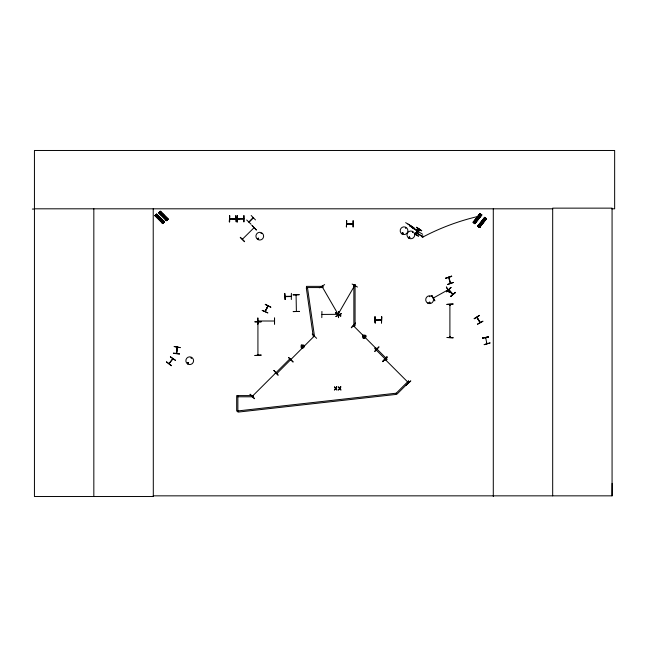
<?xml version="1.0" encoding="UTF-8"?>
<svg xmlns="http://www.w3.org/2000/svg" width="647" height="647" viewBox="0 0 647 647"><rect width="100%" height="100%" fill="white"/><g stroke="black" fill="none" stroke-linecap="round" stroke-linejoin="round"><path stroke-width="0.97" d="M265.06 311.45L265.585 310.989M611.625 208.811L614.65 208.811L614.65 150.476L34.437 150.476L34.437 496.524L153.307 496.524L153.226 495.845L612.07 495.845L612.159 483.333M338.68 313.706L338.122 314.45L338.486 314.96M353.958 325.934L353.375 325.764M376.36 348.725L376.926 348.935M408.322 382.919L407.836 382.442M173.372 353.343L179.518 354.071M176.461 352.688C175.766 357.16 178.766 335.995 176.623 353.383M177.294 347.86L177.1 347.31M176.671 353.302L177.391 347.39M258.137 322.012L257.878 322.659L257.927 322.012M258.137 354.435L258.137 355.122M449.9 305.06L449.867 304.389L450.118 305.06M450.11 336.861L450.142 337.459L450.11 336.796M429.301 296.399L429.867 296.73L429.511 296.375M429.026 302.586C430.789 300.984 429.624 304.139 429.139 302.869M429.204 302.586C430.312 301.195 429.818 304.098 429.268 302.497M449.277 290.131L449.123 290.495M187.784 363.153C188.932 361.794 188.326 364.657 187.848 363.064M191.059 357.961C192.183 356.934 191.18 359.231 191.189 357.751M257.668 238.606C259.277 236.656 258.525 240.797 257.732 238.468M257.862 238.5L258.549 238.929L258.177 238.266M261.121 233.421L261.784 233.527L261.162 233.341M403.105 233.332C402.191 230.979 401.601 235.144 403.089 233.179M409.737 237.473C409.041 235.937 408.791 238.5 409.656 237.546M302.408 347.568L302.464 346.371L303.443 347.188L303.637 346.113L302.23 345.449L301.518 346.291L301.898 347.326L303.443 347.188M302.796 345.401L302.634 346.315L303.306 345.644M364.067 337.718L364.229 336.812L363.226 337.014L364.067 337.718L365.102 337.346L364.965 335.793L363.412 335.93L363.226 337.014M364.447 335.55L363.549 337.475M448.63 277.434L450.328 283.321M450.166 282.715L450.077 282.715M449.859 336.925L449.875 337.402M486.835 343.678L485.695 337.588M485.751 337.71L485.59 338.381M433.781 298.097L433.425 297.911M384.908 359.514L385.288 359.926M408.475 382.765L385.111 359.4L385.483 359.724M476.896 317.394L480.09 322.57L476.823 317.337M479.767 322.109L480.268 322.457M322.457 286.629L322.238 286.257M338.179 314.491L338.664 314.709M253.834 227.914L242.342 239.301M242.56 239.56L242.366 239.374M296.075 294.919L296.383 311.134M187.695 362.854C188.067 365.207 189.417 361.819 187.816 362.765M405.443 227.793L405.895 228.27L405.588 227.704M409.85 237.667C409.47 235.306 408.128 238.703 409.721 237.756M364.229 336.812L363.881 335.607M172.895 358.931L169.15 363.695M257.918 354.435L257.927 355.057L257.927 322.077M262.237 310.414L267.898 312.93L262.253 310.39M265.343 304.284L270.842 307.09M267.85 305.934L265.092 311.393L268.101 306.055M229.677 218.654L230.429 218.929M235.176 218.613L235.864 218.613M352.097 284.017L357.492 287.042M338.446 313.625L338.171 314.11L354.685 285.497M338.122 314.402L338.454 314.903L338.446 314.337M405.653 222.657L414.355 228.011M415.228 234.109L418.439 228.828M417.469 230.922L417.994 231.214L417.647 230.631M416.15 234.675L419.353 229.386M416.369 234.812L419.612 229.548M418.415 236.074L414.476 234.052M421.415 236.81L422.224 235.492M422.588 237.53L423.397 236.212M252.354 396.19L252.953 396.053M275.282 373.27L275.929 372.987L275.29 373.327M252.362 396.247L290.099 358.616L290.972 359.4M291.498 359.311L291.085 359.692M314.426 336.391L313.86 336.618L314.499 336.311L307.495 287.737L306.306 287.907L313.261 336.464L314.491 336.278M248.893 221.953L253.22 217.659M450.579 283.176L448.905 277.304M267.793 305.999L267.785 306.678M166.408 362.013L171.326 365.765M170.387 356.845L175.483 360.363M169.021 363.509L172.652 358.745M175.499 360.339L170.396 356.829M473.167 222.366L480.098 213.607M480.228 213.712L473.289 222.463L480.333 213.793M473.499 222.625L480.414 213.858M473.612 222.714L480.503 213.931M473.733 222.803L474.227 223.191M474.388 223.32L481.287 214.537M474.486 223.401L481.408 214.634M474.599 223.49L481.497 214.699M474.704 223.571L481.594 214.78M474.785 223.636L481.74 214.893M481.813 214.95L474.914 223.741L473.038 222.269L479.985 213.518L481.853 214.982M477.721 226.054L484.643 217.295L486.52 218.767L479.581 227.518L477.712 226.046M477.834 226.151L484.773 217.392M484.894 217.489L477.923 226.215L484.999 217.57M478.165 226.41L485.088 217.643M478.408 226.587L478.901 226.976M479.015 227.073L485.954 218.314L479.055 227.105M479.144 227.17L486.099 218.427M479.33 227.323L486.277 218.573L479.443 227.404M479.476 227.437L486.39 218.662M229.742 218.654L235.904 218.929L229.701 218.896M235.864 218.823L229.742 218.864L230.364 218.864M237.675 218.621L237.716 219.034M243.644 218.856L237.562 218.904L243.693 218.88M291.304 296.536L285.222 296.641M375.996 320.119L375.284 320.095M380.735 320.103L381.447 319.804L375.397 320.128M346.849 223.692L352.906 223.999M347.277 223.967L346.735 223.692L352.825 223.7M352.825 223.959L346.849 223.999M301.898 347.326L302.489 346.622M364.366 336.505L364.965 335.793M447.821 289.993L447.441 289.896M244.615 241.655L240.231 237.295L244.582 241.679M250.001 394.395L254.417 398.722M312.218 334.03L316.642 338.341M252.565 396.352L252.953 395.956L252.629 396.336M292.962 362.029L288.586 357.662M374.71 351.248L379.021 346.816L374.904 351.434M382.587 361.414L386.938 357.015M382.749 361.576L387.1 357.176M406.259 385.078L410.813 380.889L406.227 385.046M164.006 222.447L156.105 214.553L156.614 214.044L164.516 221.937L162.834 223.627L154.94 215.726L156.509 214.165L164.475 221.978M158.669 212.855L160.351 211.165L168.212 219.098L166.57 220.756L158.701 212.823M155.854 216.422L157.31 214.966M159.583 213.542L161.038 212.087M156.388 216.955L157.844 215.5M160.116 214.084L161.58 212.62M157.189 217.756L158.644 216.3M160.917 214.885L162.381 213.421M157.9 218.468L159.356 217.012M161.629 215.597L163.084 214.141M158.701 219.276L160.157 217.813M162.429 216.397L163.893 214.941M162.138 222.714L163.602 221.25M164.071 221.234L162.122 223.183L164.128 221.298M165.875 219.834L167.33 218.379M165.915 220.368L167.799 218.362M253.373 217.804L249.03 222.188M251.109 224.291L246.677 219.98M255.484 219.915L251.173 215.483M417.582 232.184L417.323 231.456M446.422 291.74L451.016 287.608M450.652 296.431L455.448 292.517M450.676 296.463L455.27 292.323M455.423 292.493L450.619 296.399M487.102 343.614L486.665 342.983M314.199 336.173L276.698 373.707L275.848 372.858M265.286 311.547L268.02 306.112M402.337 232.799C401.738 234.351 403.752 232.783 402.45 232.807M302.57 346.655L303.686 346.679M479.378 315.332L474.138 318.607M474.259 318.801L479.516 315.558M477.575 324.171L482.994 321.179L477.551 324.139M431.759 295.509L434.865 300.855L431.864 295.436M433.433 297.984L447.627 290.074M324.648 284.599L319.359 287.794M335.939 316.504L341.422 313.641L335.914 316.472M258.016 320.993L274.215 321.017M412.454 231.828L412.527 232.491L412.543 231.844M301.567 346.865L302.44 346.549M302.764 346.428L303.637 346.113M364.423 336.577L365.288 336.262M445.783 278.153L451.727 276.423M453.474 282.448L447.619 284.462L453.466 282.407M482.508 338.017L488.598 336.909L482.5 337.985M482.573 338.276L488.59 336.869M490.022 342.967L484.069 344.673L490.014 342.926M237.675 218.589L243.725 218.613M188.285 363.525L187.881 363.339M353.78 326.12L353.408 325.724L376.659 349.024M480.236 322.4L477.057 317.192L477.34 317.653M338.389 314.321L322.004 314.434M257.789 318.033L257.813 324.22L257.918 318.033M274.514 318.033L274.538 324.212L274.563 318.033M321.81 317.637L321.923 311.45M235.848 215.629L236.195 221.808M243.749 221.816L243.798 215.629M235.176 218.832L235.734 218.856M236.228 221.808L235.929 215.629M285.181 296.366L291.239 296.269M285.141 299.561L284.785 293.382L285.092 299.561M291.32 299.521L291.368 293.342M374.904 316.86L375.244 323.047L374.928 316.86M375.333 320.063L381.455 320.039M254.934 321.688L261.121 321.68M254.934 321.947L261.121 321.907M453.102 337.774L446.915 337.499L453.102 337.807M258.169 354.564L257.927 355.057M293.123 294.822L299.302 294.676L293.123 294.87M299.31 311.442L293.123 311.595L299.302 311.401M32.35 209.054L34.437 209.046M34.437 208.811L552.684 208.811M346.719 220.732L346.404 226.919M353.246 220.732L353.222 226.919M346.38 226.919L346.638 220.732M237.87 396.797L253.333 396.797L253.333 395.6L236.673 395.6L236.673 411.055L237.87 411.055L237.87 395.6M173.404 353.092L179.542 353.844M322.149 286.233L322.432 286.718M363.177 336.448L364.083 336.61M364.431 336.666L365.337 336.828M301.518 346.291L302.432 346.452M352.906 223.725L352.211 223.999M265.221 304.511L270.745 307.301M474.194 222.924L474.219 222.422M335.502 312.768L340.896 315.785M416.433 227.493L421.707 230.728M407.99 224.064L412.09 226.587M418.124 231.003L409.494 225.69L418.019 231.181M412.365 227.946L422.677 234.287M417.291 231.343L417.881 231.707M417.161 231.561L417.744 231.925M417.064 231.707L417.655 232.071M416.935 231.933L417.517 232.289M416.175 232.572L421.917 236.001M416.086 232.718L421.731 236.301M414.654 233.753L418.399 236.106M166.562 361.81L171.463 365.579M479.395 214.497L481.012 215.774A236.576 233.308 -90 0 0 422.887 237.037M484.069 218.282L485.687 219.559M478.926 215.087L480.543 216.373M483.6 218.872L485.218 220.158M478.222 215.977L479.839 217.263M482.897 219.762L484.514 221.039M477.599 216.769L479.217 218.047M482.266 220.546L483.883 221.832M476.896 217.659L478.505 218.937M481.562 221.436L483.18 222.722M473.879 221.468L475.488 222.746M478.545 225.253L480.163 226.531M473.41 221.509L475.561 223.215M473.353 221.573L475.513 223.28M480.236 227L478.076 225.285L480.179 227.065M363.412 335.93L364.124 336.521M364.39 336.747L365.102 337.346M301.761 345.781L302.464 346.371M288.748 357.5L293.148 361.843M250.179 394.217L254.578 398.56M160.221 211.294L168.131 219.179M160.116 211.391L168.018 219.293M160.027 211.488L167.953 219.357M159.946 211.561L167.832 219.479M159.841 211.674L167.735 219.576M167.622 219.681L167.177 220.134M159.17 212.353L167.08 220.247M159.065 212.459L166.983 220.344M158.782 212.742L166.683 220.643M164.403 222.05L156.42 214.238L164.289 222.164M156.299 214.359L164.128 222.325M156.137 214.521L164.103 222.35M155.409 215.257L163.351 223.118M155.337 215.338L163.246 223.223M155.223 215.451L163.157 223.312M155.167 215.508L163.06 223.409M155.054 215.621L162.947 223.514M449.495 290.94L451.873 293.568M448.905 289.71L453.013 294.223M321.963 286.346L338.454 314.903M364.318 336.804L364.633 337.669M302.23 345.449L302.545 346.323M302.659 346.646L302.982 347.52M258.169 322.141L258.145 322.635M450.175 304.502L450.118 304.996M233.656 219.074L239.673 218.848M381.512 316.82L381.552 323.007M375.163 316.86L375.195 323.047M258.137 354.499L258.137 355.057M244.024 215.629L244.065 221.816M237.441 215.669L237.481 221.856M229.62 215.669L229.661 221.848M612.07 495.845L612.07 208.14L552.684 208.14L552.684 495.845M493.289 208.811L493.289 496.524M449.9 304.438L449.9 337.419M352.987 220.732L352.987 226.919M153.218 208.811L153.307 496.524M93.831 208.811L93.831 496.524M477.599 217.788C478.359 219.454 478.812 216.397 477.599 217.788M482.274 221.565C483.034 223.239 483.479 220.182 482.274 221.565M174.213 346.525L180.303 347.625L174.205 346.557M158.588 218.023C159.146 219.778 159.946 216.794 158.588 218.023M162.316 215.152C162.882 216.899 163.675 213.914 162.316 215.152M448.743 289.856L452.738 294.498L448.743 289.856M335.542 312.687L340.743 316.043L335.542 312.687M416.571 227.275L421.658 230.801L416.555 227.299M418.698 228.981L415.479 234.263L418.73 229.006M336.513 386.825L335.72 388.103L334.442 386.825L335.445 388.451L334.41 390.084L335.688 388.782L336.982 390.084L335.963 388.435L336.982 386.825L336.513 386.825M340.524 386.825L339.732 388.103L338.454 386.825L339.457 388.451L338.421 390.084L339.699 388.782L340.993 390.084L339.974 388.435L340.993 386.825L340.524 386.825M485.21 217.74L478.238 226.466L485.218 217.74M252.055 225.463L256.317 229.944L252.055 225.463M273.891 370.496L278.048 375.09L273.891 370.496M355.389 323.185L351.264 327.803L355.365 323.16M386.914 356.99L382.814 361.633L386.914 356.99M301.284 345.061C299.512 353.027 309.387 343.905 301.284 345.061M362.935 335.211C361.172 343.177 371.038 334.054 362.935 335.211M375.503 347.609L374.653 348.458L386.308 360.12L387.157 359.263L375.503 347.609M408.467 380.97L396.247 393.198L237.853 410.926L237.991 412.115L396.385 394.387L396.247 393.198L397.096 394.047L409.316 381.827L408.467 380.97M450.87 287.438L446.479 291.805L450.846 287.414M446.39 287.05L449.35 292.484L446.39 287.05M451.638 276.14L445.799 278.194L451.638 276.14M338.688 311.45L338.535 317.637L338.688 311.45M229.661 215.669L229.353 221.856L229.661 215.669M237.522 215.669L237.223 221.856L237.522 215.669M453.094 304.009L446.915 304.397L453.094 304.009M381.77 316.82L381.471 323.007L381.746 316.82M261.121 355.098L254.942 355.486L261.121 355.098M355.074 284.591L353.869 284.591L353.869 325.821L355.074 325.821L355.074 284.591M322.95 286.362L306.46 286.362L306.46 287.567L322.95 287.567L322.95 286.362M166.853 220.473L158.96 212.564L166.789 220.538M427.667 303.087A3.914 3.914 0 0 0 433.539 299.698A3.914 3.914 0 0 0 427.667 296.31A3.914 3.914 0 0 0 427.667 303.087M187.695 363.994A3.866 3.866 0 0 0 193.582 360.816A3.866 3.866 0 0 0 187.881 357.306A3.866 3.866 0 0 0 187.695 363.994M257.749 239.455A3.866 3.866 0 0 0 263.636 236.268A3.866 3.866 0 0 0 257.943 232.766A3.866 3.866 0 0 0 257.749 239.455M408.831 238.177A3.858 3.858 0 0 0 414.711 234.998A3.858 3.858 0 0 0 409.017 231.497A3.858 3.858 0 0 0 408.831 238.177M402.022 233.996A3.866 3.866 0 0 0 407.909 230.809A3.866 3.866 0 0 0 402.216 227.307A3.866 3.866 0 0 0 402.022 233.996"/></g></svg>
